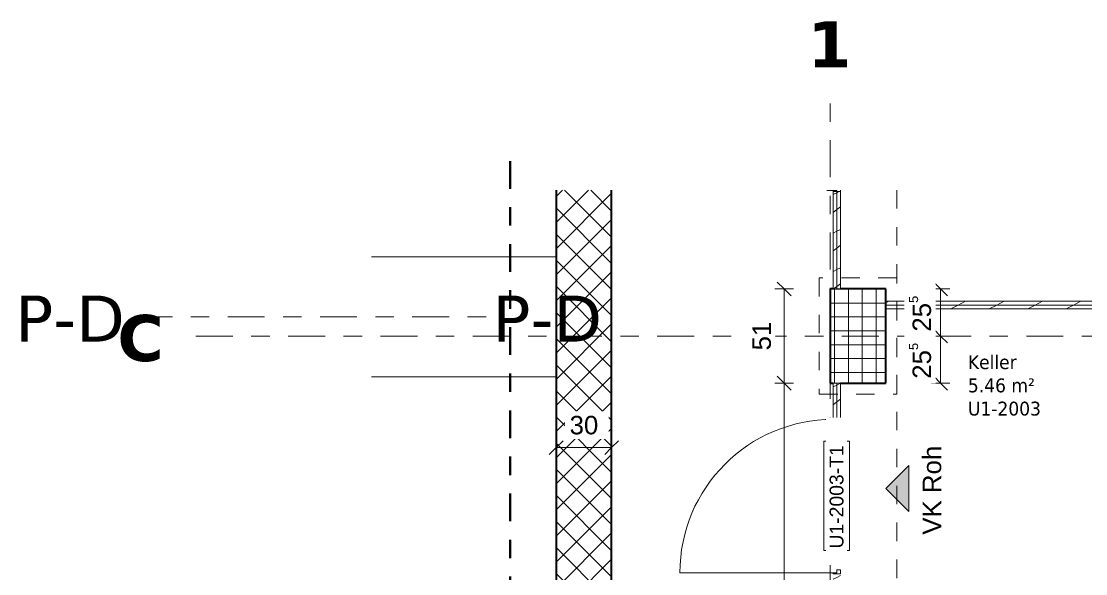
# Model space of a CAD drawing. Header units: metres. Extents: x -35.6 to 33, y -21.5 to 5.9.
# Drawn here: x -35.61 to -29.84, y 2.59 to 5.58 of the extents above; entities that cross this region are included whole.
import ezdxf

# ---------------------------------------------------------------- set-up
doc = ezdxf.new("R2010")
doc.units = ezdxf.units.M
for name, pattern in [('_Rasterlinie_', [0.375, 0.2, -0.05, 0.075, -0.05]), ('Strichpunkt - Fein', [0.2, 0.1, -0.05, 0, -0.05]), ('Strichpunkt - Mittel', [0.35, 0.15, -0.1, 0, -0.1])]:
    doc.linetypes.add(name, pattern=pattern)
for name, color, linetype, lineweight in [('A-____-____-DIMS', 7, 'Continuous', 5), ('A-____-____-DIMS-50', 7, 'Continuous', 5), ('A-____-NOTE-TEXT', 7, 'Continuous', 9), ('A-AREA-____-IDEN', 7, 'Continuous', 5), ('A-DOOR-____-IDEN', 7, 'Continuous', 5), ('A-DOOR-____-OTLN', 7, 'Continuous', 9), ('A-DOOR-FRAM-MCUT', 7, 'Continuous', 9), ('A-DOOR-OPNG-OTLN', 7, 'Continuous', 9), ('A-FLOR-____-OVHD', 7, 'Strichpunkt - Fein', 9), ('A-WALL-____-MCUT', 7, 'Continuous', 35), ('A-WALL-____-PATT', 7, 'Continuous', 35), ('A-WALL-FNSH-MCUT', 7, 'Continuous', 35), ('C-PRKG-____-OTLN', 7, 'Continuous', 9), ('S-COLS-____-MCUT', 7, 'Continuous', 35), ('S-COLS-____-OTLN', 7, 'Continuous', 9), ('S-GRID-____-OTLN', 7, 'Continuous', 5)]:
    doc.layers.add(name, color=color, linetype=linetype, lineweight=lineweight)
doc.layers.add('A-____-MATC-OTLN', color=7, linetype='Strichpunkt - Mittel', lineweight=40, true_color=0x0080ff)
doc.layers.add('S-GRID-____-IDEN', color=7, linetype='Continuous', lineweight=9, true_color=0x5555aa)
doc.styles.add('Arial', font='arial.ttf', dxfattribs={"height": 0.1})
doc.styles.add('Arial_1', font='arial.ttf', dxfattribs={"height": 0.075})
doc.styles.add('Verdana_2', font='verdana.ttf', dxfattribs={"width": 0.9, "height": 0.075})
doc.styles.add('Verdana_B', font='verdana.ttf', dxfattribs={"height": 0.25})
doc.dimstyles.new('SUB_Rohbau_fein', dxfattribs={"dimscale": 0.3048, "dimtxt": 0.102026, "dimasz": 0.246063, "dimexe": 0.164042, "dimexo": 0.0625, "dimgap": 0.123031, "dimtad": 1, "dimdec": 1, "dimlfac": 100, "dimrnd": 0.5, "dimdsep": 46, "dimtxsty": 'Arial', "dimblk1": 'OBLIQUE', "dimblk2": 'OBLIQUE', "dimsah": 1, "dimcen": 0.09, "dimazin": 0, "dimtfac": 1, "dimtdec": 4, "dimtix": 1, "dimtmove": 0, "dimatfit": 3, "dimfxl": 0.164042, "dimfxlon": 1, "dimtvp": 1, "dimtfill": 1, "dimtolj": 1, "dimtzin": 0, "dimarcsym": 2})
doc.dimstyles.new('SUB_Rohbau_fein_1', dxfattribs={"dimscale": 0.3048, "dimtxt": 0.102026, "dimasz": 0.246063, "dimexe": 0.164042, "dimexo": 0.0625, "dimgap": 0.123031, "dimtad": 1, "dimrnd": 0.005, "dimzin": 0, "dimdsep": 46, "dimtxsty": 'Arial', "dimblk1": 'OBLIQUE', "dimblk2": 'OBLIQUE', "dimsah": 1, "dimcen": 0.09, "dimazin": 0, "dimtfac": 1, "dimtdec": 4, "dimtix": 1, "dimtmove": 0, "dimatfit": 3, "dimfxl": 0.164042, "dimfxlon": 1, "dimtvp": 1, "dimtfill": 1, "dimtolj": 1, "dimtzin": 0, "dimarcsym": 2})
pattern_1 = [(216.87, (0.0833, 0.20825), (0.624749256, 0.416501116), [0.10412, -0.93712]), (206.565, (0.20825, 0.14578), (-0.20825414, -0.2082493), [0.23283, -0.23283]), (198.435, (0.20825, 0.04165), (-0.41650024, -0.20824584), [0.13171, -0.52684])]

# ---------------------------------------------------------------- blocks, each defined once
blk = doc.blocks.new('PP_Parkplatz - 3520 x 5000-V10--01_UG_OK_FFB_AF_ru')
at = {"layer": 'C-PRKG-____-OTLN', "color": 253, "true_color": 0x999999}
for p, q in [((-32.708, 3.6516), (-33.7089, 3.6516)), ((-33.7089, 3.6516), (-32.708, 3.6516)), ((-32.708, 3.6515), (-33.7089, 3.6515)), ((-32.708, 0.1323), (-33.7089, 0.1323)), ((-33.7089, 0.1323), (-32.708, 0.1323)), ((-32.708, 0.1323), (-33.7089, 0.1323))]:
    blk.add_line(p, q, dxfattribs=at)
blk = doc.blocks.new('TU DF 1 - Rahmenstock - stumpf einschlagend - 800x1900 Kellerabteil-41621819--01_UG_OK_FFB_AF_ru')
at = {"layer": 'A-DOOR-FRAM-MCUT', "color": 253, "true_color": 0x999999}
for p, q in [((-0.415, 0.02), (-0.42, 0.02)), ((-0.42, 0.02), (-0.42, -0.02)), ((-0.415, 0), (-0.415, 0.02)), ((-0.4128, 0), (-0.415, 0)), ((-0.42, -0.02), (-0.4128, -0.02))]:
    blk.add_line(p, q, dxfattribs=at)
at = {"layer": 'A-DOOR-OPNG-OTLN', "color": 253, "true_color": 0x999999}
blk.add_arc((0.415, 0.02), 0.83, 177.65423, 180, dxfattribs=at)
blk = doc.blocks.new('TU DF 1 - Rahmenstock - stumpf einschlagend - 800x1900 Kellerabteil-41621821--01_UG_OK_FFB_AF_ru')
at = {"layer": 'A-DOOR-FRAM-MCUT', "color": 253, "true_color": 0x999999}
for p, q in [((-0.42, 0.02), (-0.4, 0.02)), ((-0.42, -0.02), (-0.42, 0.02)), ((-0.4, 0.02), (-0.4, 0)), ((0.4, 0.02), (0.42, 0.02)), ((0.4, 0), (0.4, 0.02)), ((0.42, 0.02), (0.42, -0.02)), ((-0.415, -0.02), (-0.42, -0.02)), ((-0.415, 0), (-0.415, -0.02)), ((-0.4, 0), (-0.415, 0)), ((0.415, 0), (0.4, 0)), ((0.415, -0.02), (0.415, 0)), ((0.42, -0.02), (0.415, -0.02))]:
    blk.add_line(p, q, dxfattribs=at)
at = {"layer": 'A-DOOR-OPNG-OTLN', "color": 253, "true_color": 0x999999}
blk.add_line((0.415, -0.02), (0.415, -0.85), dxfattribs=at)
blk.add_arc((0.415, -0.02), 0.83, 180, 270, dxfattribs=at)
blk = doc.blocks.new('PP_Parkplatz - 3975 x 5000-21080458--01_UG_OK_FFB_AF_ru')
at = {"layer": 'C-PRKG-____-OTLN', "color": 253, "true_color": 0x999999}
for p, q in [((-32.708, 4.3014), (-32.708, 4.6615)), ((-32.708, 4.6615), (-32.708, 4.3014)), ((-32.708, 4.3014), (-33.7089, 4.3014)), ((-33.7089, 4.3014), (-32.708, 4.3014)), ((-32.708, 4.3014), (-33.7089, 4.3014))]:
    blk.add_line(p, q, dxfattribs=at)
blk = doc.blocks.new('BE_Pfeil_mit_Text - BE_Pfeil_mit_Text-17793732--01_UG_OK_FFB_AF_ru')
at = {"layer": 'A-____-NOTE-TEXT', "lineweight": 5}
blk.add_hatch(color=256, dxfattribs=at).paths.add_polyline_path([(-0.0025, -0.0025), (0, 0), (0.0025, -0.0025)])
for p, q in [((0, 0), (-0.0025, -0.0025)), ((0.0025, -0.0025), (0, 0)), ((-0.0025, -0.0025), (0.0025, -0.0025))]:
    blk.add_line(p, q, dxfattribs=at)
blk = doc.blocks.new('DIMBLOCK85--01_UG_OK_FFB_AF_ru')
at = {"layer": 'A-____-____-DIMS-50'}
for p, q in [((-31.473, 4.1266), (-31.5105, 4.1641)), ((-31.473, 4.1266), (-31.523, 4.1266)), ((-31.473, 4.1266), (-31.473, 3.6166)), ((-31.473, 4.1266), (-31.4355, 4.0891)), ((-31.473, 4.1266), (-31.423, 4.1266)), ((-31.473, 3.6166), (-31.5105, 3.6541)), ((-31.473, 3.6166), (-31.523, 3.6166)), ((-31.473, 3.6166), (-31.4355, 3.5791)), ((-31.473, 3.6166), (-31.423, 3.6166))]:
    blk.add_line(p, q, dxfattribs=at)
at = {"layer": 'A-____-____-DIMS-50', "color": 0, "insert": (-31.645, 3.794), "char_height": 0.1, "width": 0.186088, "attachment_point": 1, "rotation": 90, "line_spacing_factor": 0.941778, "style": 'Arial', "bg_fill": 3, "box_fill_scale": 1.25, "bg_fill_color": 256, "bg_fill_true_color": 13158600, "bg_fill_transparency": 0}
blk.add_mtext('51', dxfattribs=at)
blk = doc.blocks.new('_Oblique')
at = {"color": 0, "linetype": 'ByBlock', "lineweight": -2}
blk.add_line((-0.5, -0.5), (0.5, 0.5), dxfattribs=at)
blk = doc.blocks.new('DIMBLOCK86--01_UG_OK_FFB_AF_ru')
at = {"layer": 'A-____-____-DIMS-50'}
for p, q in [((-31.473, 3.6166), (-31.5105, 3.6541)), ((-31.473, 3.6166), (-31.523, 3.6166)), ((-31.473, 3.6166), (-31.473, 1.0466)), ((-31.473, 3.6166), (-31.4355, 3.5791)), ((-31.473, 3.6166), (-31.423, 3.6166)), ((-31.473, 1.0466), (-31.523, 1.0466)), ((-31.473, 1.0466), (-31.5105, 1.0841)), ((-31.473, 1.0466), (-31.4355, 1.0091)), ((-31.473, 1.0466), (-31.423, 1.0466))]:
    blk.add_line(p, q, dxfattribs=at)
at = {"layer": 'A-____-____-DIMS-50', "color": 0, "insert": (-31.645, 2.1959), "char_height": 0.1, "width": 0.325653, "attachment_point": 1, "rotation": 90, "line_spacing_factor": 0.941778, "style": 'Arial', "bg_fill": 3, "box_fill_scale": 1.25, "bg_fill_color": 256, "bg_fill_true_color": 13158600, "bg_fill_transparency": 0}
blk.add_mtext('2.57', dxfattribs=at)
blk = doc.blocks.new('DIMBLOCK285--01_UG_OK_FFB_AF_ru')
at = {"layer": 'A-____-____-DIMS-50'}
for p, q in [((-32.708, 3.2675), (-32.708, 3.3175)), ((-32.708, 3.2675), (-32.6705, 3.305)), ((-32.408, 3.2675), (-32.408, 3.3175)), ((-32.408, 3.2675), (-32.3705, 3.305)), ((-32.708, 3.2675), (-32.7455, 3.23)), ((-32.708, 3.2675), (-32.408, 3.2675)), ((-32.708, 3.2675), (-32.708, 3.2175)), ((-32.408, 3.2675), (-32.4455, 3.23)), ((-32.408, 3.2675), (-32.408, 3.2175))]:
    blk.add_line(p, q, dxfattribs=at)
at = {"layer": 'A-____-____-DIMS-50', "color": 0, "insert": (-32.6356, 3.4396), "char_height": 0.1, "width": 0.186088, "attachment_point": 1, "line_spacing_factor": 0.941778, "style": 'Arial', "bg_fill": 3, "box_fill_scale": 1.25, "bg_fill_color": 256, "bg_fill_true_color": 13158600, "bg_fill_transparency": 0}
blk.add_mtext('30', dxfattribs=at)
blk = doc.blocks.new('DIMBLOCK410--01_UG_OK_FFB_AF_ru')
at = {"layer": 'A-____-____-DIMS-50'}
for p, q in [((-30.6253, 4.1266), (-30.6628, 4.1641)), ((-30.6253, 4.1266), (-30.6753, 4.1266)), ((-30.6253, 4.1266), (-30.6253, 3.8716)), ((-30.6253, 4.1266), (-30.5878, 4.0891)), ((-30.6253, 4.1266), (-30.5753, 4.1266)), ((-30.6253, 3.8716), (-30.6753, 3.8716)), ((-30.6253, 3.8716), (-30.6628, 3.9091)), ((-30.6253, 3.8716), (-30.5878, 3.8341)), ((-30.6253, 3.8716), (-30.5753, 3.8716))]:
    blk.add_line(p, q, dxfattribs=at)
at = {"layer": 'A-____-____-DIMS-50', "color": 0, "insert": (-30.7973, 3.8955), "char_height": 0.1, "width": 0.248525, "attachment_point": 1, "rotation": 90, "line_spacing_factor": 0.941778, "style": 'Arial', "bg_fill": 3, "box_fill_scale": 1.25, "bg_fill_color": 256, "bg_fill_true_color": 13158600, "bg_fill_transparency": 0}
blk.add_mtext('25\\A2\\H0.5x;\\S5^  ;\\H2x;', dxfattribs=at)
blk = doc.blocks.new('DIMBLOCK411--01_UG_OK_FFB_AF_ru')
at = {"layer": 'A-____-____-DIMS-50'}
for p, q in [((-30.6253, 3.8716), (-30.6753, 3.8716)), ((-30.6253, 3.8716), (-30.6628, 3.9091)), ((-30.6253, 3.8716), (-30.6253, 3.6166)), ((-30.6253, 3.8716), (-30.5878, 3.8341)), ((-30.6253, 3.8716), (-30.5753, 3.8716)), ((-30.6253, 3.6166), (-30.6628, 3.6541)), ((-30.6253, 3.6166), (-30.6753, 3.6166)), ((-30.6253, 3.6166), (-30.5878, 3.5791)), ((-30.6253, 3.6166), (-30.5753, 3.6166))]:
    blk.add_line(p, q, dxfattribs=at)
at = {"layer": 'A-____-____-DIMS-50', "color": 0, "insert": (-30.7973, 3.6405), "char_height": 0.1, "width": 0.248525, "attachment_point": 1, "rotation": 90, "line_spacing_factor": 0.941778, "style": 'Arial', "bg_fill": 3, "box_fill_scale": 1.25, "bg_fill_color": 256, "bg_fill_true_color": 13158600, "bg_fill_transparency": 0}
blk.add_mtext('25\\A2\\H0.5x;\\S5^  ;\\H2x;', dxfattribs=at)

msp = doc.modelspace()

# ---------------------------------------------------------------- hatches: boundary and pattern name
at = {"layer": 'A-WALL-____-PATT', "lineweight": 9}
h = msp.add_hatch(dxfattribs=at)
h.set_pattern_fill('FP_1', color=256, style=0, pattern_type=2)
h.set_pattern_definition([(45, (0, 0), (-0.07071068, 0.07071068), []), (135, (0, 0), (-0.07071068, -0.07071068), [])])
h.paths.add_polyline_path([(-32.708, -2.3534), (-32.408, -2.3534), (-32.408, 4.6615), (-32.708, 4.6615), (-32.708, -1.8387)])
at = {"layer": 'A-WALL-____-PATT', "lineweight": 9, "true_color": 0xc3b7ad}
h = msp.add_hatch(dxfattribs=at)
h.set_pattern_fill('FP_5', color=9, style=0, pattern_type=2)
h.set_pattern_definition(pattern_1)
h.paths.add_polyline_path([(-31.208, -0.5689), (-31.188, -0.5689), (-31.188, -0.4739), (-31.208, -0.4739), (-31.208, -0.5489)])
h.paths.add_polyline_path([(-31.188, 0.3661), (-31.188, 0.5366), (-31.208, 0.5366), (-31.208, 0.3661)])
h.paths.add_polyline_path([(-31.188, 1.0466), (-31.188, 1.5952), (-31.208, 1.5952), (-31.208, 1.0466)])
h.paths.add_polyline_path([(-31.208, 2.4352), (-31.188, 2.4352), (-31.188, 2.5852), (-31.208, 2.5852), (-31.208, 2.5102)])
h.paths.add_polyline_path([(-31.208, 3.4252), (-31.188, 3.4252), (-31.188, 3.6166), (-31.208, 3.6166)])
h.paths.add_polyline_path([(-31.188, 4.1266), (-31.188, 4.6543), (-31.208, 4.6543), (-31.208, 4.1266)])
h = msp.add_hatch(dxfattribs=at)
h.set_pattern_fill('FP_5', color=9, style=0, pattern_type=2)
h.set_pattern_definition(pattern_1)
h.paths.add_polyline_path([(-31.168, -0.5489), (-31.168, -0.4739), (-31.188, -0.4739), (-31.188, -0.5489)])
h.paths.add_polyline_path([(-31.168, 0.3661), (-31.168, 0.5366), (-31.188, 0.5366), (-31.188, 0.3661)])
h.paths.add_polyline_path([(-31.188, 1.0466), (-31.168, 1.0466), (-31.168, 1.5952), (-31.188, 1.5952), (-31.188, 1.0882)])
h.paths.add_polyline_path([(-31.188, 2.4352), (-31.168, 2.4352), (-31.168, 2.5852), (-31.188, 2.5852), (-31.188, 2.5102)])
h.paths.add_polyline_path([(-31.1805, 3.4252), (-31.168, 3.4252), (-31.168, 3.6166), (-31.188, 3.6166), (-31.188, 3.4252)])
h.paths.add_polyline_path([(-31.168, 4.1266), (-31.168, 4.6543), (-31.188, 4.6543), (-31.188, 4.1266)])
h = msp.add_hatch(dxfattribs=at)
h.set_pattern_fill('FP_5', color=9, style=0, pattern_type=2)
h.set_pattern_definition(pattern_1)
h.paths.add_polyline_path([(-28.1355, 4.0397), (-27.433, 4.0397), (-27.433, 4.0597), (-30.923, 4.0597), (-30.923, 4.0397), (-29.5496, 4.0397)])
h.paths.add_polyline_path([(-23.448, 4.0397), (-23.448, 4.0597), (-27.393, 4.0597), (-27.393, 4.0397), (-25.3902, 4.0397)])
h = msp.add_hatch(dxfattribs=at)
h.set_pattern_fill('FP_5', color=9, style=0, pattern_type=2)
h.set_pattern_definition(pattern_1)
h.paths.add_polyline_path([(-28.1355, 4.0197), (-27.433, 4.0197), (-27.433, 4.0397), (-30.923, 4.0397), (-30.923, 4.0197), (-29.5496, 4.0197)])
h.paths.add_polyline_path([(-23.448, 4.0197), (-23.448, 4.0397), (-27.393, 4.0397), (-27.393, 4.0197), (-25.3902, 4.0197)])
at = {"layer": 'S-COLS-____-OTLN'}
h = msp.add_hatch(dxfattribs=at)
h.set_pattern_fill('FP_2', color=256, style=0, pattern_type=2)
h.set_pattern_definition([(0, (0, 0), (0, 0.075), []), (90, (0, 0), (-0.075, 5e-18), [])])
h.paths.add_polyline_path([(-31.223, 3.6166), (-30.923, 3.6166), (-30.923, 4.1266), (-31.223, 4.1266), (-31.223, 4.0397)])

# ---------------------------------------------------------------- linework, layer by layer
at = {"layer": 'A-____-MATC-OTLN'}
msp.add_line((-32.958, 4.8193), (-32.958, -21.4982), dxfattribs=at)
at = {"layer": 'A-DOOR-____-IDEN', "flags": 128}
msp.add_lwpolyline([(-31.2576, 2.7115), (-31.2576, 3.3035), (-31.1186, 3.3035), (-31.1186, 2.7115)], close=True, dxfattribs=at)
at = {"layer": 'A-FLOR-____-OVHD'}
for p, q in [((-30.863, 4.6615), (-30.863, -1.9934)), ((-30.863, 4.1866), (-31.283, 4.1866)), ((-31.283, 4.1866), (-31.283, 3.5566)), ((-30.863, 3.5566), (-30.863, 4.1866)), ((-31.283, 3.5566), (-30.863, 3.5566))]:
    msp.add_line(p, q, dxfattribs=at)
at = {"layer": 'A-WALL-____-MCUT'}
for p, q in [((-32.708, 4.6615), (-32.708, -2.3534)), ((-32.408, -2.0534), (-32.408, 4.6615))]:
    msp.add_line(p, q, dxfattribs=at)
at = {"layer": 'A-WALL-____-MCUT', "color": 253, "lineweight": 9, "true_color": 0x999999}
for p, q in [((-31.188, 4.1266), (-31.188, 4.6543)), ((-31.208, 4.1266), (-31.168, 4.1266)), ((-23.448, 4.0397), (-30.923, 4.0397)), ((-31.168, 3.6166), (-31.208, 3.6166)), ((-31.188, 3.4252), (-31.188, 3.6166))]:
    msp.add_line(p, q, dxfattribs=at)
at = {"layer": 'A-WALL-FNSH-MCUT', "color": 253, "lineweight": 9, "true_color": 0x999999}
for p, q in [((-31.208, 4.6543), (-31.208, 4.1266)), ((-31.168, 4.6543), (-31.208, 4.6543)), ((-31.168, 4.1266), (-31.168, 4.6543)), ((-23.448, 4.0597), (-30.923, 4.0597)), ((-30.923, 4.0597), (-30.923, 4.0197)), ((-30.923, 4.0197), (-23.448, 4.0197)), ((-31.208, 3.6166), (-31.208, 3.4252)), ((-31.168, 3.4252), (-31.168, 3.6166)), ((-31.208, 3.4252), (-31.168, 3.4252))]:
    msp.add_line(p, q, dxfattribs=at)
at = {"layer": 'S-COLS-____-MCUT'}
for p, q in [((-31.208, 4.1266), (-31.223, 4.1266)), ((-31.223, 4.1266), (-31.223, 3.6166)), ((-30.923, 4.1266), (-31.168, 4.1266)), ((-30.923, 3.6166), (-30.923, 4.1266)), ((-31.223, 3.6166), (-31.208, 3.6166)), ((-31.168, 3.6166), (-30.923, 3.6166))]:
    msp.add_line(p, q, dxfattribs=at)
at = {"layer": 'S-COLS-____-OTLN'}
for p, q in [((-31.188, 4.1266), (-31.208, 4.1266)), ((-31.168, 4.1266), (-31.188, 4.1266)), ((-31.208, 3.6166), (-31.188, 3.6166)), ((-31.188, 3.6166), (-31.168, 3.6166))]:
    msp.add_line(p, q, dxfattribs=at)
at = {"layer": 'S-GRID-____-OTLN', "color": 8, "linetype": '_Rasterlinie_', "true_color": 0x808080}
for p, q in [((-31.223, -6.2685), (-31.223, 5.1611)), ((-34.988, 3.9766), (-33.0021, 3.9766)), ((-34.6604, 3.8716), (27.9515, 3.8716))]:
    msp.add_line(p, q, dxfattribs=at)

# ---------------------------------------------------------------- block references
at = {"layer": 'A-____-NOTE-TEXT', "lineweight": 5, "xscale": 50, "yscale": 50, "zscale": 50, "rotation": 89.9999999999999}
msp.add_blockref('BE_Pfeil_mit_Text - BE_Pfeil_mit_Text-17793732--01_UG_OK_FFB_AF_ru', (-30.923, 3.0463), dxfattribs=at)
at = {"layer": 'A-DOOR-____-OTLN', "color": 253, "true_color": 0x999999}
for name, p, rotation in [('TU DF 1 - Rahmenstock - stumpf einschlagend - 800x1900 Kellerabteil-41621819--01_UG_OK_FFB_AF_ru', (-31.188, 5.0743), 90.00000000000007), ('TU DF 1 - Rahmenstock - stumpf einschlagend - 800x1900 Kellerabteil-41621821--01_UG_OK_FFB_AF_ru', (-31.188, 3.0052), 270.0000000000001)]:
    msp.add_blockref(name, p, dxfattribs=dict(at, rotation=rotation))
at = {"layer": 'C-PRKG-____-OTLN', "color": 253, "true_color": 0x999999}
for name in ['PP_Parkplatz - 3975 x 5000-21080458--01_UG_OK_FFB_AF_ru', 'PP_Parkplatz - 3520 x 5000-V10--01_UG_OK_FFB_AF_ru']:
    msp.add_blockref(name, (0, 0), dxfattribs=at)

# ---------------------------------------------------------------- texts
at = {"layer": 'A-____-NOTE-TEXT', "lineweight": 5, "insert": (-30.7223, 2.7963), "char_height": 0.1, "width": 0.597257, "attachment_point": 1, "rotation": 90, "style": 'Arial', "bg_fill": 3, "box_fill_scale": 1.25, "bg_fill_color": 256, "bg_fill_true_color": 13158600, "bg_fill_transparency": 0}
msp.add_mtext('VK Roh', dxfattribs=at)
at = {"layer": 'A-AREA-____-IDEN', "color": 8, "true_color": 0x808080, "char_height": 0.075, "attachment_point": 1, "style": 'Verdana_2'}
for s, insert, width in [('Keller', (-30.4774, 3.7678), 0.331899), ('5.46 m²', (-30.4774, 3.6421), 0.472595), ('U1-2003', (-30.4774, 3.5164), 0.497848)]:
    msp.add_mtext(s, dxfattribs=dict(at, insert=insert, width=width))
at = {"layer": 'S-GRID-____-IDEN', "color": 8, "lineweight": 5, "true_color": 0x808080, "char_height": 0.25, "attachment_point": 1, "style": 'Verdana_B'}
for s, insert, width in [('\\fVerdana|b1|i0|c0|p34|;1', (-31.347, 5.5756), 0.296624), ('P-D', (-35.6402, 4.0911), 0.849789), ('P-D', (-33.0543, 4.0911), 0.849789), ('\\fVerdana|b1|i0|c0|p34|;C', (-35.0862, 3.9861), 0.300633)]:
    msp.add_mtext(s, dxfattribs=dict(at, insert=insert, width=width))

# ---------------------------------------------------------------- next in the draw order: texts
at = {"layer": 'A-DOOR-____-IDEN', "insert": (-31.2267, 2.7215), "char_height": 0.075, "width": 0.689451, "attachment_point": 1, "rotation": 90, "style": 'Arial_1', "bg_fill": 3, "box_fill_scale": 1.25, "bg_fill_color": 256, "bg_fill_true_color": 13158600, "bg_fill_transparency": 0}
msp.add_mtext('U1-2003-T1', dxfattribs=at)

# ---------------------------------------------------------------- next in the draw order: dimensions: what is measured, and where the dimension line sits
at = {"layer": 'A-____-____-DIMS'}
dim = msp.add_linear_dim(base=(-31.473, 3.6166), p1=(-31.423, 4.1266), p2=(-31.423, 3.6166), angle=90, dimstyle='SUB_Rohbau_fein', override={"dimpost": '<>', "dimfxl": 0.51}, dxfattribs=at)
dim.commit()
dim.dimension.update_dxf_attribs({"geometry": 'DIMBLOCK85--01_UG_OK_FFB_AF_ru', "text_midpoint": (-31.5616, 3.8716)})
dim = msp.add_linear_dim(base=(-30.6253, 3.8716), p1=(-30.6753, 4.1266), p2=(-30.5753, 3.8716), angle=90, text='\\A1;25\\Q;{\\A1;{\\H0.5x;\\S5^ ;}}', dimstyle='SUB_Rohbau_fein', override={"dimpost": '<>', "dimfxl": 0.273907}, dxfattribs=at)
dim.commit()
dim.dimension.update_dxf_attribs({"geometry": 'DIMBLOCK410--01_UG_OK_FFB_AF_ru', "text_midpoint": (-30.7139, 3.9991)})
dim = msp.add_linear_dim(base=(-32.408, 3.2675), p1=(-32.708, 3.3175), p2=(-32.408, 3.3175), dimstyle='SUB_Rohbau_fein', override={"dimpost": '<>', "dimfxl": 0.3}, dxfattribs=at)
dim.commit()
dim.dimension.update_dxf_attribs({"geometry": 'DIMBLOCK285--01_UG_OK_FFB_AF_ru', "text_midpoint": (-32.558, 3.3561)})

# ---------------------------------------------------------------- next in the draw order: dimensions: what is measured, and where the dimension line sits
dim = msp.add_linear_dim(base=(-30.6253, 3.6166), p1=(-30.5753, 3.8716), p2=(-30.6753, 3.6166), angle=90, text='\\A1;25\\Q;{\\A1;{\\H0.5x;\\S5^ ;}}', dimstyle='SUB_Rohbau_fein', override={"dimpost": '<>', "dimfxl": 0.273907}, dxfattribs=at)
dim.commit()
dim.dimension.update_dxf_attribs({"geometry": 'DIMBLOCK411--01_UG_OK_FFB_AF_ru', "text_midpoint": (-30.7139, 3.7441)})
dim = msp.add_linear_dim(base=(-31.473, 1.0466), p1=(-31.423, 3.6166), p2=(-31.423, 1.0466), angle=90, dimstyle='SUB_Rohbau_fein_1', override={"dimpost": '<>', "dimfxl": 2.57}, dxfattribs=at)
dim.commit()
dim.dimension.update_dxf_attribs({"geometry": 'DIMBLOCK86--01_UG_OK_FFB_AF_ru', "text_midpoint": (-31.5616, 2.3316)})

doc.saveas('drawing.dxf')
